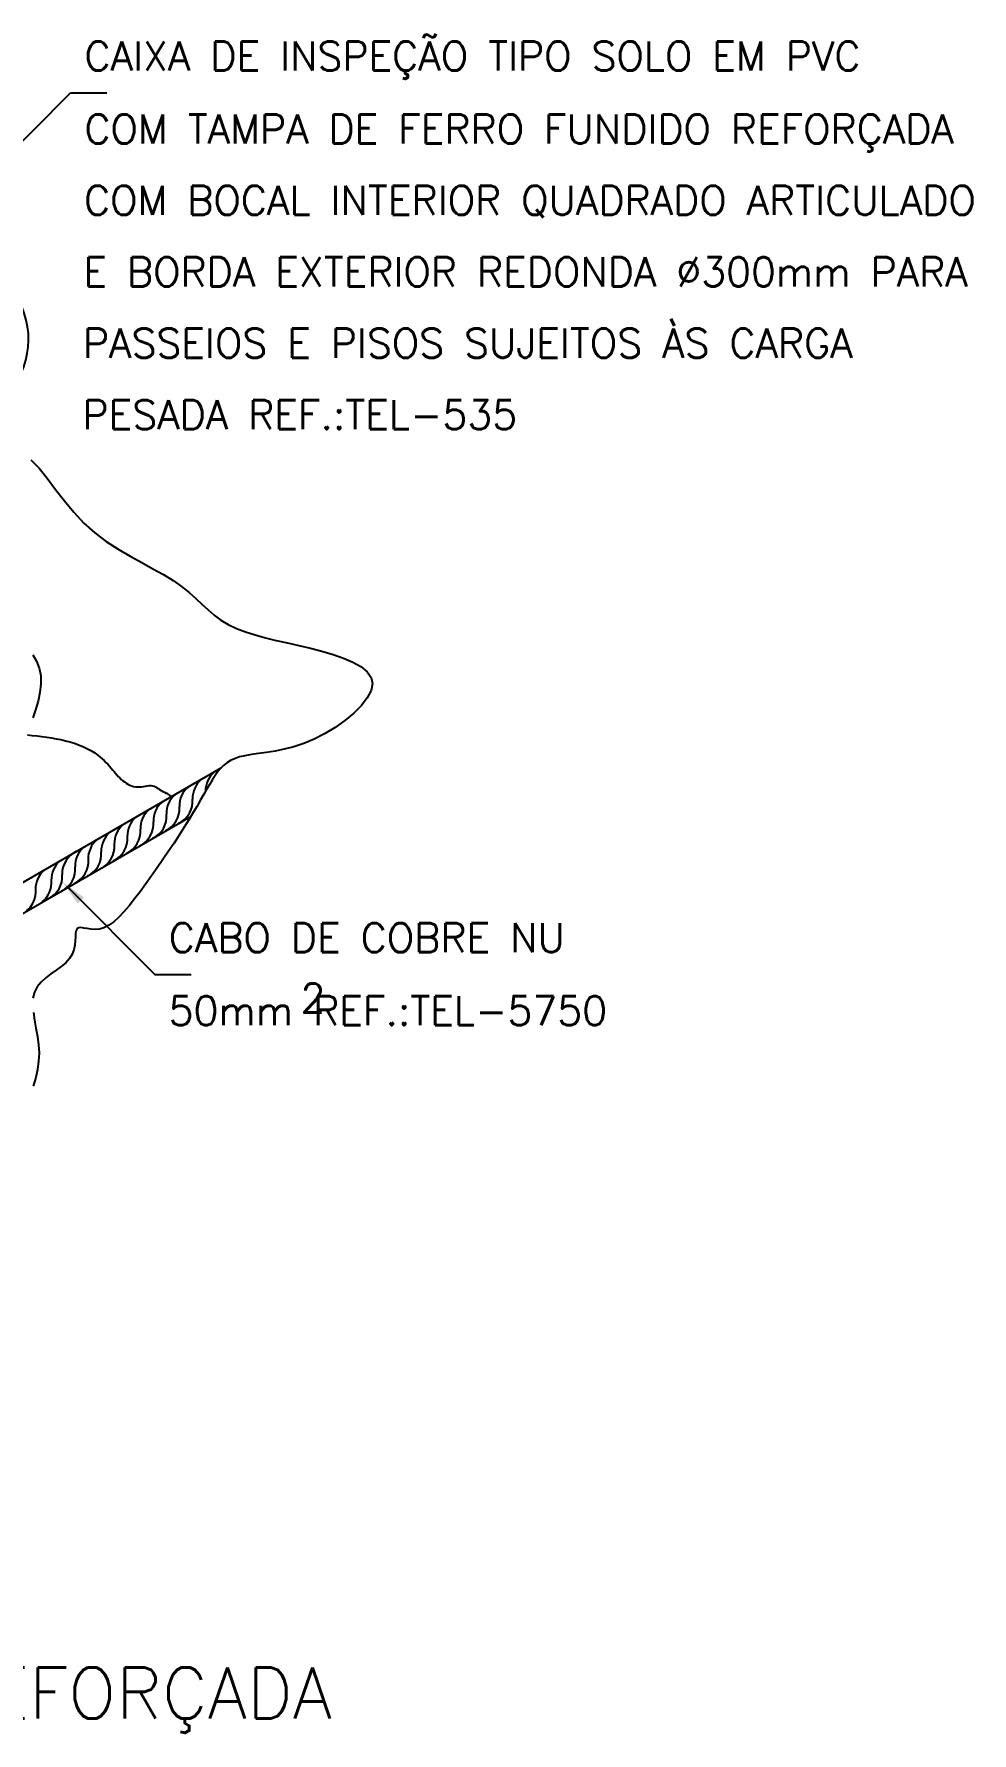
# Model space of a CAD drawing. Header units: millimetres. Extents: x -4973.8 to -4954.5, y -4694.7 to -4675.4.
# Drawn here: x -4960.93 to -4954.47, y -4693.92 to -4682.23 of the extents above; entities that cross this region are included whole.
import ezdxf
from ezdxf.enums import TextEntityAlignment as Align

# ---------------------------------------------------------------- set-up
doc = ezdxf.new("R2010")
doc.units = ezdxf.units.MM
doc.header["$LTSCALE"] = 10
doc.layers.add('Termotécnica', color=7, linetype='Continuous')
doc.styles.add('r140', font='romans.shx')
doc.styles.add('r80', font='romans.shx')

msp = doc.modelspace()

# ---------------------------------------------------------------- linework, layer by layer
at = {"layer": 'Termotécnica', "color": 2}
for p, q in [((-4961.752, -4683.718), (-4960.675, -4682.634)), ((-4960.675, -4682.634), (-4960.425, -4682.634)), ((-4961.33, -4688.257), (-4959.639, -4687.281)), ((-4961.33, -4688.471), (-4959.847, -4687.615)), ((-4960.693, -4688.103), (-4960.095, -4688.702)), ((-4960.095, -4688.702), (-4959.845, -4688.702))]:
    msp.add_line(p, q, dxfattribs=at)
for points in [[(-4960.949, -4685.162), (-4960.892, -4685.219), (-4960.836, -4685.288), (-4960.778, -4685.364), (-4960.717, -4685.443), (-4960.653, -4685.522), (-4960.584, -4685.596), (-4960.509, -4685.663), (-4960.429, -4685.722), (-4960.348, -4685.775), (-4960.266, -4685.824), (-4960.185, -4685.868), (-4960.108, -4685.91), (-4960.035, -4685.951), (-4959.969, -4685.991), (-4959.911, -4686.032), (-4959.86, -4686.073), (-4959.814, -4686.115), (-4959.771, -4686.155), (-4959.729, -4686.193), (-4959.686, -4686.23), (-4959.641, -4686.264), (-4959.59, -4686.295), (-4959.534, -4686.321), (-4959.472, -4686.345), (-4959.405, -4686.366), (-4959.334, -4686.385), (-4959.26, -4686.404), (-4959.183, -4686.421), (-4959.105, -4686.439), (-4959.025, -4686.458), (-4958.946, -4686.478), (-4958.869, -4686.501), (-4958.797, -4686.526), (-4958.732, -4686.553), (-4958.677, -4686.584), (-4958.635, -4686.619), (-4958.607, -4686.658), (-4958.597, -4686.701), (-4958.606, -4686.748), (-4958.633, -4686.799), (-4958.673, -4686.852), (-4958.726, -4686.905), (-4958.787, -4686.956), (-4958.855, -4687.004), (-4958.927, -4687.047), (-4958.999, -4687.084), (-4959.07, -4687.113), (-4959.139, -4687.136), (-4959.205, -4687.152), (-4959.268, -4687.165), (-4959.327, -4687.175), (-4959.381, -4687.182), (-4959.431, -4687.189), (-4959.475, -4687.197), (-4959.513, -4687.206), (-4959.546, -4687.218), (-4959.575, -4687.231), (-4959.6, -4687.246), (-4959.622, -4687.264), (-4959.642, -4687.284), (-4959.661, -4687.307), (-4959.68, -4687.333), (-4959.698, -4687.361), (-4959.717, -4687.392), (-4959.737, -4687.425), (-4959.758, -4687.462), (-4959.781, -4687.501), (-4959.805, -4687.544), (-4959.832, -4687.589), (-4959.861, -4687.638), (-4959.893, -4687.689), (-4959.927, -4687.743), (-4959.963, -4687.798), (-4960.001, -4687.855), (-4960.039, -4687.912), (-4960.079, -4687.969), (-4960.118, -4688.025), (-4960.158, -4688.08), (-4960.196, -4688.133), (-4960.234, -4688.183), (-4960.271, -4688.23), (-4960.308, -4688.272), (-4960.343, -4688.309), (-4960.378, -4688.34), (-4960.412, -4688.364), (-4960.445, -4688.381), (-4960.476, -4688.39), (-4960.507, -4688.393), (-4960.535, -4688.391), (-4960.561, -4688.387), (-4960.584, -4688.383), (-4960.604, -4688.38), (-4960.619, -4688.381), (-4960.63, -4688.387), (-4960.637, -4688.4), (-4960.64, -4688.419), (-4960.642, -4688.443), (-4960.643, -4688.471), (-4960.646, -4688.501), (-4960.653, -4688.533), (-4960.664, -4688.564), (-4960.682, -4688.594), (-4960.707, -4688.622), (-4960.739, -4688.648), (-4960.774, -4688.673), (-4960.81, -4688.699), (-4960.846, -4688.726), (-4960.878, -4688.755), (-4960.905, -4688.788), (-4960.924, -4688.825), (-4960.934, -4688.867)], [(-4960.934, -4686.504), (-4960.91, -4686.547), (-4960.891, -4686.594), (-4960.88, -4686.646), (-4960.879, -4686.703), (-4960.886, -4686.763), (-4960.899, -4686.823), (-4960.916, -4686.882), (-4960.934, -4686.936)], [(-4960.931, -4688.964), (-4960.923, -4689.017), (-4960.913, -4689.073), (-4960.903, -4689.129), (-4960.896, -4689.187), (-4960.892, -4689.244), (-4960.895, -4689.3), (-4960.902, -4689.356), (-4960.915, -4689.413), (-4960.933, -4689.471)]]:
    msp.add_lwpolyline(points, dxfattribs=at)
at = {"layer": 'Termotécnica', "color": 1}
for centre, radius, start, end in [((-4959.664, -4687.491), 0.172, 129.9077, 181.4872), ((-4959.571, -4687.442), 0.176, 130.2354, 180.2262), ((-4959.844, -4687.595), 0.172, 129.9077, 181.4872), ((-4960.003, -4687.51), 0.168, 295.3034, 5.0054), ((-4959.754, -4687.543), 0.172, 129.9077, 181.4872), ((-4960.113, -4687.75), 0.172, 129.9077, 181.4872), ((-4960.023, -4687.699), 0.172, 129.9077, 181.4872), ((-4960.182, -4687.614), 0.168, 295.3034, 5.0054), ((-4959.933, -4687.647), 0.172, 129.9077, 181.4872), ((-4960.093, -4687.562), 0.168, 295.3034, 5.0054), ((-4960.292, -4687.854), 0.172, 129.9077, 181.4872), ((-4960.202, -4687.802), 0.172, 129.9077, 181.4872), ((-4960.362, -4687.718), 0.168, 295.3034, 5.0054), ((-4960.272, -4687.666), 0.168, 295.3034, 5.0054), ((-4960.561, -4688.011), 0.172, 116.2515, 181.4872), ((-4960.472, -4687.957), 0.172, 129.9077, 181.4872), ((-4960.631, -4687.873), 0.168, 295.3034, 5.0054), ((-4960.382, -4687.906), 0.172, 129.9077, 181.4872), ((-4960.541, -4687.822), 0.168, 295.3034, 5.0054), ((-4960.451, -4687.769), 0.168, 295.3034, 5.0054), ((-4960.636, -4688.051), 0.172, 129.9077, 181.4872), ((-4960.81, -4687.976), 0.168, 295.3034, 5.0054), ((-4960.72, -4687.925), 0.168, 295.3034, 5.0054), ((-4960.744, -4688.114), 0.172, 129.9077, 181.4872), ((-4960.974, -4688.071), 0.168, 308.4295, 5.0054), ((-4960.9, -4688.03), 0.168, 295.3034, 5.0054), ((-4961.082, -4688.133), 0.168, 308.4295, 5.0054)]:
    msp.add_arc(centre, radius, start, end, dxfattribs=at)
at = {"layer": 'Termotécnica', "color": 3}
msp.add_ellipse((-4963.051, -4684.331), major_axis=(-2.087, 0), ratio=0.509483, start_param=-0.804629, end_param=4.682407, dxfattribs=at)
at = {"layer": 'Termotécnica', "color": 2}
msp.add_spline([(-4960.972, -4687.054), (-4960.484, -4687.196), (-4960.384, -4687.296), (-4960.305, -4687.378), (-4960.198, -4687.412), (-4960.1, -4687.407), (-4960.064, -4687.43), (-4960.017, -4687.454), (-4959.998, -4687.464), (-4959.984, -4687.481)], degree=3, dxfattribs=at)
msp.add_solid([(-4960.626, -4688.215), (-4960.583, -4688.173), (-4960.731, -4688.066)], dxfattribs=at)

# ---------------------------------------------------------------- texts
at = {"layer": 'Termotécnica', "color": 2, "style": 'r80'}
for s, p in [('CAIXA DE INSPEÇÃO TIPO SOLO EM PVC', (-4960.579, -4682.482)), ('COM TAMPA DE FERRO FUNDIDO REFORÇADA', (-4960.58, -4682.984)), ('COM BOCAL INTERIOR QUADRADO ARTICULADO', (-4960.583, -4683.475)), ('E BORDA EXTERIOR REDONDA %%c300mm PARA', (-4960.587, -4683.967)), ('PASSEIOS E PISOS SUJEITOS ÀS CARGA', (-4960.59, -4684.458)), ('PESADA REF.:TEL-535', (-4960.593, -4684.95)), ('CABO DE COBRE NU', (-4959.999, -4688.55)), ('2', (-4959.093, -4688.965)), ('50mm REF.:TEL-5750', (-4960, -4689.052))]:
    msp.add_text(s, height=0.2, dxfattribs=at).set_placement(p)
at = {"layer": 'Termotécnica', "color": 5, "style": 'r140'}
msp.add_text('INSPEÇÃO TIPO SOLO COM TAMPA REFORÇADA', height=0.35, dxfattribs=at).set_placement((-4964.291, -4693.928), align=Align.BOTTOM_CENTER)

doc.saveas('drawing.dxf')
